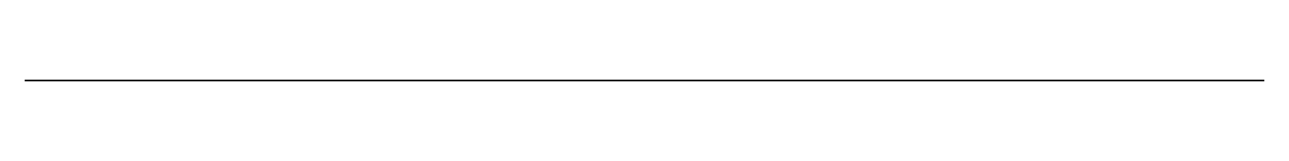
# Model space of a CAD drawing. Header units: millimetres. Extents: x 122.8 to 186.6, y 0 to 0.
import ezdxf

# ---------------------------------------------------------------- set-up
doc = ezdxf.new("R2010")
doc.units = ezdxf.units.MM
doc.layers.get('0').update_dxf_attribs({"color": 173, "true_color": 0x5858e1})

msp = doc.modelspace()

# ---------------------------------------------------------------- linework, layer by layer
at = {"color": 21, "true_color": 0xe39999, "extrusion": (0, -1, -1.19209e-07)}
msp.add_lwpolyline([(180.805, -151.945), (179.974, -151.219), (179.54, -150.881), (179.315, -150.724), (179.082, -150.576), (178.599, -150.308), (178.101, -150.073), (177.588, -149.87), (177.062, -149.702), (176.526, -149.569), (175.984, -149.471), (175.436, -149.409), (174.884, -149.383), (174.884, -146.842), (150.475, -146.842), (150.475, -144.479), (150.028, -144.458), (149.582, -144.419), (149.138, -144.361), (148.697, -144.287), (148.258, -144.194), (147.825, -144.084), (147.396, -143.957), (146.972, -143.813), (146.554, -143.651), (146.144, -143.474), (145.74, -143.279), (145.345, -143.069), (144.344, -142.522), (143.833, -142.271), (143.308, -142.048), (142.77, -141.857), (142.224, -141.692), (141.67, -141.555), (141.11, -141.444), (140.546, -141.362), (139.978, -141.307), (139.408, -141.28), (138.838, -141.281), (138.838, -139.63), (122.845, -139.63), (122.845, -158.381), (139.012, -158.381), (139.648, -157.661), (169.665, -157.661), (170.354, -158.381), (186.627, -158.381), (186.627, -154.464), (186.093, -154.4), (185.564, -154.308), (185.04, -154.189), (184.523, -154.042), (184.014, -153.868), (183.516, -153.668), (183.028, -153.442), (182.553, -153.19), (182.092, -152.914), (181.647, -152.614), (181.217, -152.291)], close=True, dxfattribs=at)

doc.saveas('drawing.dxf')
